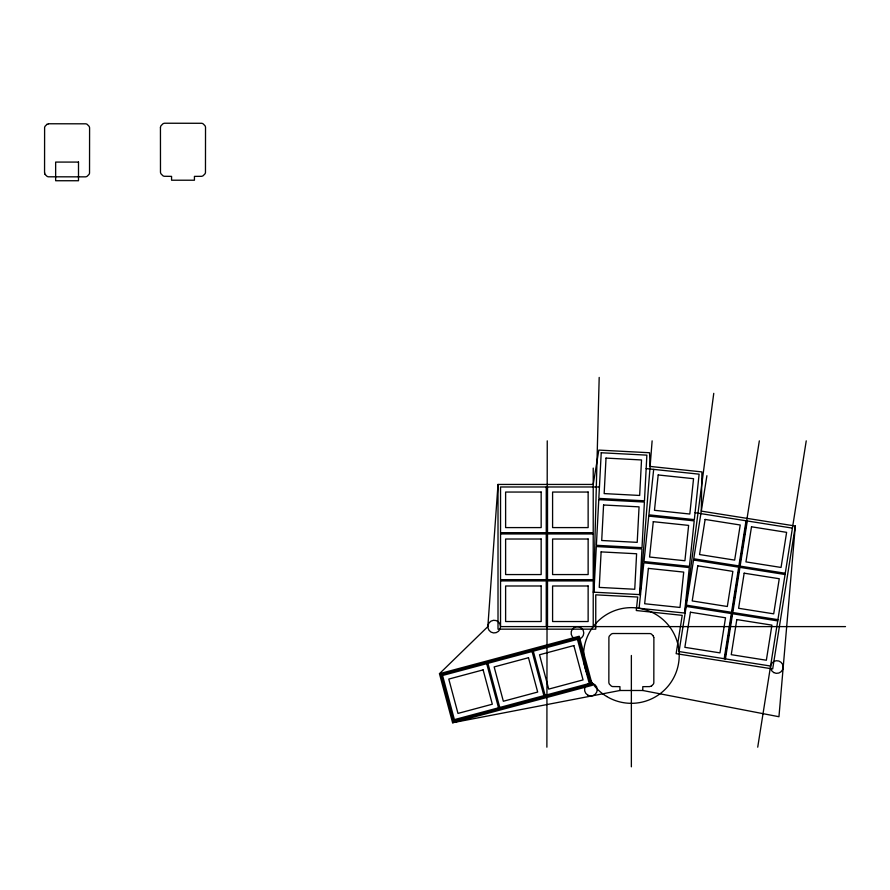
<?xml version="1.0" encoding="UTF-8"?>
<svg xmlns="http://www.w3.org/2000/svg" width="890" height="890" viewBox="0 0 890 890"><rect width="100%" height="100%" fill="white"/><g stroke="black" fill="none" stroke-linecap="round" stroke-linejoin="round"><path stroke-width="1.33" d="M547.25 440.861L546.883 747.177M593.563 592.184L599.192 377.427M593.919 592.206L596.311 546.571L641.946 548.963L639.554 594.598M498.011 484.438L487.853 626.605L439.46 673.697L452.598 722.747L619.941 690.495L642.791 690.495L778.95 716.728L795.326 526.023L701.298 511.116L701.91 471.911L650.112 466.427L649.533 452.743L598.825 450.095L593.218 484.438L498.011 484.438L498.011 629.152L595.755 629.152L595.755 594.843L637.707 597.034L636.283 610.518L682.218 615.346L676.144 653.66L772.687 668.946L795.326 526.023M640.032 594.62L652.125 440.861M653.672 469.386L648.899 514.843L694.345 519.615L699.117 474.17L646.151 468.596M684.521 613.032L689.305 567.586L643.848 562.814L639.076 608.259L685.144 613.099M684.833 613.065L713.758 393.347M706.905 475.694L693.744 558.764L738.878 565.918L746.031 520.784M724.193 658.7L731.335 613.566L686.201 606.413L679.048 651.547L770.573 666.043M724.816 658.8L759.337 440.861M725.439 658.9L732.592 613.755L777.727 620.909M747.289 520.984L740.135 566.118L785.269 573.26M757.724 747.177L806.24 440.861M651.413 686.068L653.349 684.143A4.572 4.572 0 0 0 653.827 682.852L653.883 637.607M47.025 124.3L45.09 126.235A4.572 4.572 0 0 0 44.611 127.515L44.556 172.76M439.46 673.697L579.234 636.239L592.384 685.289L452.598 722.747M48.65 123.766L85.829 123.821A4.572 4.572 0 0 1 87.12 124.3L89.045 126.235A4.595 4.595 0 0 1 89.59 127.86L89.534 173.094A4.572 4.572 0 0 1 89.045 174.384L87.12 176.32A4.595 4.595 0 0 1 85.496 176.854L48.316 176.798A4.572 4.572 0 0 1 47.025 176.32L45.09 174.384M649.789 686.613L642.791 686.657L642.791 690.495M599.426 486.975L500.547 486.975L500.547 626.605A6.352 6.352 0 0 1 491.024 632.111A6.352 6.352 0 0 1 491.024 621.109A6.352 6.352 0 0 1 500.547 626.605L845.5 626.605M500.547 532.676L546.249 532.676L546.249 486.975M500.547 533.944L546.249 533.944L546.249 579.646L500.547 579.646M500.547 580.914L546.249 580.914L546.249 626.605M593.218 592.162L640.511 594.642M695.068 512.707L792.423 528.126M785.069 574.517L739.935 567.364L732.793 612.509L777.927 619.651M653.349 635.983L651.413 634.058A4.572 4.572 0 0 0 650.123 633.569L612.943 633.513A4.595 4.595 0 0 0 611.319 634.058L609.394 635.983A4.572 4.572 0 0 0 608.905 637.273L608.849 682.519A4.595 4.595 0 0 0 609.394 684.143L611.319 686.068A4.572 4.572 0 0 0 612.609 686.557L619.941 686.657L619.941 690.495M533.299 651.18L545.125 695.324M532.075 651.502L543.901 695.646M487.931 663.339L499.757 707.472M486.708 663.662L498.534 707.806M631.366 655.485L631.366 766.824M593.218 468.096L593.218 532.676L547.517 532.676L547.517 486.975M593.218 626.605L593.218 580.914L547.517 580.914L547.517 626.605M651.58 685.901A4.572 4.572 0 0 1 649.967 686.435M653.171 635.816A4.572 4.572 0 0 1 653.716 637.44M45.257 174.551A4.572 4.572 0 0 1 44.723 172.938M46.858 124.466A4.572 4.572 0 0 1 48.472 123.933M160.445 127.671L160.478 172.237A4.595 4.595 0 0 0 161.023 173.862L162.948 175.786A4.572 4.572 0 0 0 164.238 176.276L171.57 176.376L171.57 180.214L194.432 180.214L194.432 176.376L201.429 176.331A4.595 4.595 0 0 0 203.054 175.786L204.978 173.862A4.572 4.572 0 0 0 205.468 172.571L205.523 127.326A4.595 4.595 0 0 0 204.978 125.701L203.054 123.777A4.572 4.572 0 0 0 201.763 123.287L164.583 123.232A4.595 4.595 0 0 0 162.948 123.777L161.023 125.701A4.572 4.572 0 0 0 160.545 126.992L160.445 127.671M598.77 499.657L596.378 545.303L642.013 547.695L644.404 502.049L598.77 499.657M601.228 452.754L598.837 498.4L644.471 500.792L646.863 455.146L601.228 452.754M601.117 551.9L599.248 587.4L634.748 589.258L636.606 553.758L601.117 551.9M603.576 504.997L601.707 540.497L637.207 542.355L639.065 506.855L603.576 504.997M606.023 458.094L604.165 493.594L639.665 495.452L641.523 459.952L606.023 458.094M648.765 516.1L643.982 561.546L689.439 566.329L694.211 520.873L648.765 516.1M648.376 568.387L644.66 603.743L680.005 607.458L683.72 572.103L648.376 568.387M653.282 521.685L649.567 557.029L684.911 560.745L688.626 525.4L653.282 521.685M658.188 474.971L654.473 510.315L689.828 514.031L693.544 478.686L658.188 474.971M693.544 560.021L686.401 605.156L731.535 612.309L738.689 567.175L693.544 560.021M690.418 612.22L684.866 647.33L719.966 652.882L725.528 617.782L690.418 612.22M697.771 565.829L692.209 600.939L727.319 606.502L732.87 571.391L697.771 565.829M705.114 519.437L699.551 554.548L734.662 560.11L740.224 525L705.114 519.437M736.809 619.573L731.246 654.673L766.357 660.235L771.919 625.125L736.809 619.573M744.162 573.182L738.6 608.282L773.699 613.844L779.262 578.734L744.162 573.182M751.505 526.791L745.942 561.89L781.053 567.453L786.615 532.354L751.505 526.791M578.344 637.796L441.006 674.598L453.5 721.189L590.827 684.388L578.344 637.796M577.443 639.354L442.564 675.488L454.389 719.632L589.269 683.487L577.443 639.354M483.114 669.881L448.782 679.081L457.983 713.413L492.315 704.212L483.114 669.881M528.482 657.721L494.15 666.922L503.351 701.253L537.682 692.053L528.482 657.721M573.85 645.573L539.518 654.773L548.718 689.105L583.05 679.904L573.85 645.573M78.498 162.08L55.647 162.08L55.647 180.737L78.498 180.737L78.498 162.08M541.164 492.048L505.62 492.048L505.62 527.592L541.164 527.592L541.164 492.048M588.134 492.048L552.59 492.048L552.59 527.592L588.134 527.592L588.134 492.048M593.218 533.944L547.517 533.944L547.517 579.646L593.218 579.646L593.218 533.944M541.164 539.017L505.62 539.017L505.62 574.562L541.164 574.562L541.164 539.017M588.134 539.017L552.59 539.017L552.59 574.562L588.134 574.562L588.134 539.017M541.164 585.987L505.62 585.987L505.62 621.531L541.164 621.531L541.164 585.987M588.134 585.987L552.59 585.987L552.59 621.531L588.134 621.531L588.134 585.987M574.273 638.497A6.352 6.352 0 0 0 583.784 633.001A6.352 6.352 0 0 0 574.273 627.506A6.352 6.352 0 0 0 574.273 638.497M773.677 672.529A6.352 6.352 0 0 0 783.189 667.033A6.352 6.352 0 0 0 773.677 661.537A6.352 6.352 0 0 0 773.677 672.529M587.734 695.123A6.352 6.352 0 0 0 597.257 689.628A6.352 6.352 0 0 0 587.734 684.121A6.352 6.352 0 0 0 587.734 695.123M606.657 696.458A47.849 47.849 0 0 0 679.203 656.386A47.849 47.849 0 0 0 608.237 613.599A47.849 47.849 0 0 0 606.657 696.458"/></g></svg>
